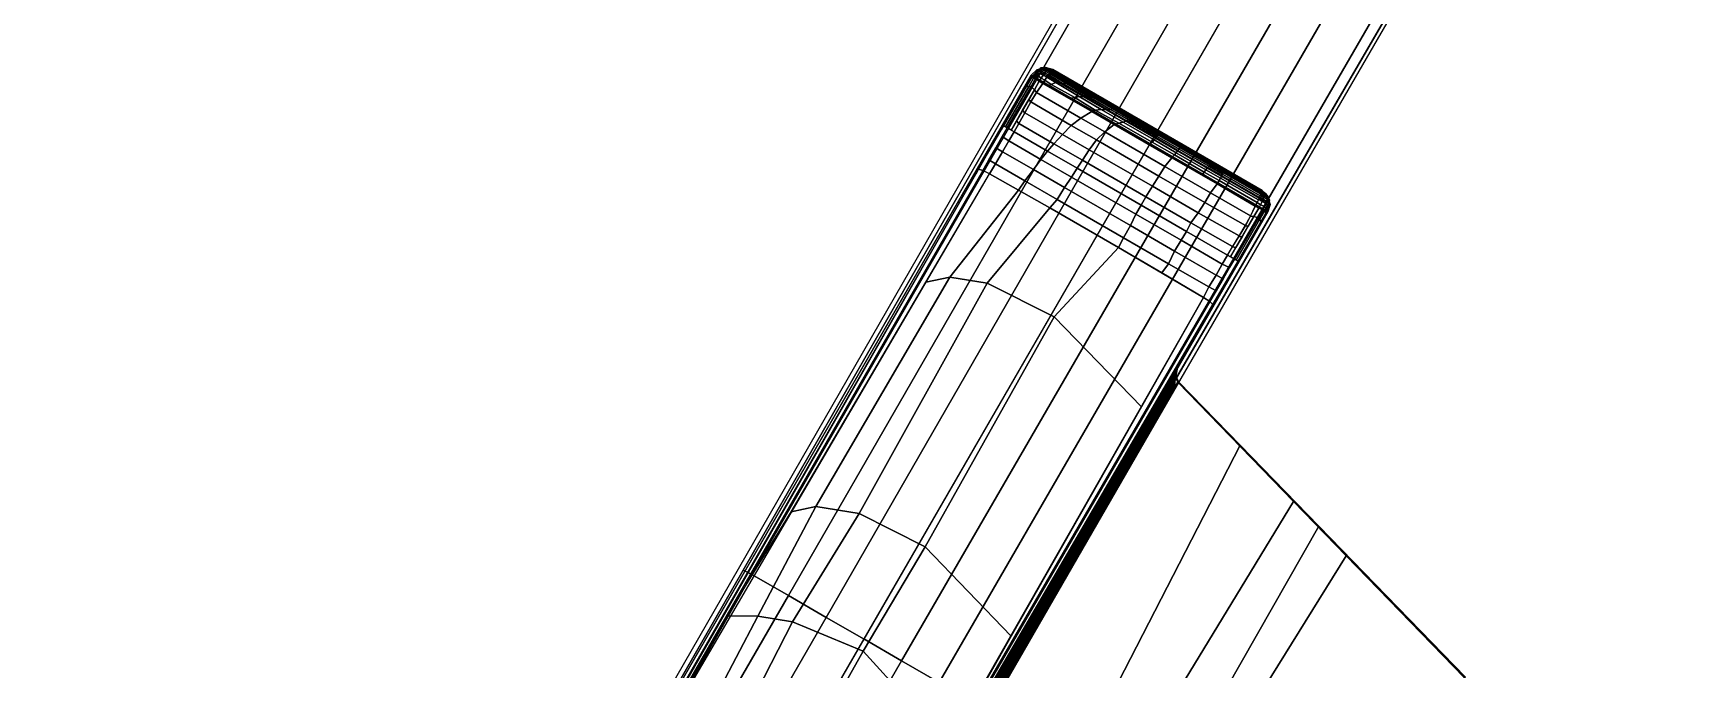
# Model space of a CAD drawing. Header units: inches. Extents: x 2605 to 2965, y 1528 to 1642.
# Drawn here: x 2717.25 to 2726.72, y 1592.14 to 1595.8 of the extents above; entities that cross this region are included whole.
import ezdxf

# ---------------------------------------------------------------- set-up
doc = ezdxf.new("R2010")
doc.units = ezdxf.units.IN
doc.layers.add('table leg', color=7, linetype='Continuous')
doc.layers.add('table top', color=7, linetype='Continuous')

msp = doc.modelspace()

# ---------------------------------------------------------------- linework, layer by layer
at = {"layer": 'table leg'}
for points, invisible_edges in [([(2719.8424, 1590.1723, -5.0602), (2721.3345, 1592.7124, -4.4267), (2724.2741, 1597.8359, -4.8835), (2724.2661, 1597.8658, -5.5092)], 1), ([(2725.7147, 1597.0295, -5.5092), (2725.6848, 1597.0215, -4.8835), (2722.7175, 1591.9139, -4.4267), (2721.2637, 1589.3517, -5.0602)], 4), ([(2719.862, 1590.1466, -4.2064), (2721.3345, 1592.7124, -4.4267), (2719.8424, 1590.1723, -5.0602), (2719.6114, 1589.704, -4.0842)], 6)]:
    msp.add_3dface(points, dxfattribs=dict(at, invisible_edges=invisible_edges))
for points in [[(2721.3345, 1592.7124, -4.4267), (2721.3847, 1592.6879, -4.3569), (2724.3311, 1597.808, -4.8121), (2724.2741, 1597.8359, -4.8835)], [(2721.5952, 1592.5663, -4.3176), (2724.5443, 1597.6849, -4.7783), (2724.3311, 1597.808, -4.8121), (2721.3847, 1592.6879, -4.3569)], [(2721.8119, 1592.4412, -4.2809), (2724.7584, 1597.5613, -4.7539), (2724.5443, 1597.6849, -4.7783), (2721.5952, 1592.5663, -4.3176)], [(2724.9816, 1597.4324, -4.7316), (2724.7584, 1597.5613, -4.7539), (2721.8119, 1592.4412, -4.2809), (2722.0289, 1592.3159, -4.2598)], [(2722.0269, 1592.3171, -4.2598), (2722.244, 1592.1918, -4.2809), (2725.2048, 1597.3035, -4.7539), (2724.9816, 1597.4324, -4.7316)], [(2722.4606, 1592.0667, -4.3176), (2725.4188, 1597.18, -4.7783), (2725.2048, 1597.3035, -4.7539), (2722.244, 1592.1918, -4.2809)], [(2722.6712, 1591.9451, -4.3569), (2725.6321, 1597.0568, -4.8121), (2725.4188, 1597.18, -4.7783), (2722.4606, 1592.0667, -4.3176)], [(2725.6848, 1597.0215, -4.8835), (2725.6321, 1597.0568, -4.8121), (2722.6712, 1591.9451, -4.3569), (2722.7175, 1591.9139, -4.4267)], [(2719.9294, 1590.1217, -4.1306), (2721.3847, 1592.6879, -4.3569), (2721.3345, 1592.7124, -4.4267), (2719.862, 1590.1466, -4.2064)], [(2720.1194, 1590.012, -4.048), (2721.5952, 1592.5663, -4.3176), (2721.3847, 1592.6879, -4.3569), (2719.9294, 1590.1217, -4.1306)], [(2720.336, 1589.887, -4.0114), (2721.8119, 1592.4412, -4.2809), (2721.5952, 1592.5663, -4.3176), (2720.1194, 1590.012, -4.048)], [(2722.0289, 1592.3159, -4.2598), (2721.8119, 1592.4412, -4.2809), (2720.336, 1589.887, -4.0114), (2720.5531, 1589.7616, -3.9903)], [(2720.5528, 1589.7618, -3.9903), (2720.7698, 1589.6365, -4.0114), (2722.244, 1592.1918, -4.2809), (2722.0269, 1592.3171, -4.2598)], [(2720.9864, 1589.5114, -4.048), (2722.4606, 1592.0667, -4.3176), (2722.244, 1592.1918, -4.2809), (2720.7698, 1589.6365, -4.0114)]]:
    msp.add_3dface(points, dxfattribs=at)
at = {"layer": 'table top', "invisible_edges": 15}
for points in [[(2713.6029, 1607.1943, 19.324), (2718.3857, 1607.1346, 19.324), (2718.3857, 1565.374, 19.324), (2713.6029, 1565.3143, 19.324)], [(2718.3819, 1565.374, 20.5), (2718.3829, 1607.1347, 20.5), (2713.6029, 1607.1943, 20.5), (2713.6029, 1565.3143, 20.5)], [(2723.166, 1565.5532, 20.5), (2723.1658, 1606.9554, 20.5), (2718.3829, 1607.1347, 20.5), (2718.3819, 1565.374, 20.5)], [(2718.3857, 1607.1346, 19.324), (2723.1653, 1606.9553, 19.324), (2723.1661, 1565.5532, 19.324), (2718.3835, 1565.374, 19.324)], [(2727.9401, 1565.8517, 19.324), (2723.1661, 1565.5532, 19.324), (2723.1653, 1606.9553, 19.324), (2727.9401, 1606.6569, 19.324)], [(2727.9401, 1565.8517, 20.5), (2727.9401, 1606.6569, 20.5), (2723.1658, 1606.9554, 20.5), (2723.166, 1565.5532, 20.5)]]:
    msp.add_3dface(points, dxfattribs=at)
at = {"layer": 'table top'}
for points in [[(2722.9898, 1595.5545, 19.324), (2723.0207, 1595.5862, 19.324), (2723.0242, 1595.5786, 18.9324), (2722.9874, 1595.5394, 19.008)], [(2722.9926, 1595.5443, 18.8947), (2722.9874, 1595.5394, 19.008), (2723.0242, 1595.5786, 18.9324), (2722.9926, 1595.5443, 18.8947)], [(2723.0207, 1595.5862, 19.324), (2722.9898, 1595.5545, 19.324), (2724.3494, 1594.7695, 19.324), (2724.3615, 1594.8121, 19.324)], [(2723.0029, 1595.5555, 18.907), (2723.0309, 1595.5799, 18.8794), (2723.0234, 1595.5692, 18.8721), (2722.997, 1595.5492, 18.9)], [(2723.0092, 1595.5624, 18.9146), (2723.0386, 1595.5899, 18.8897), (2723.0309, 1595.5799, 18.8794), (2723.0029, 1595.5555, 18.907)], [(2723.0155, 1595.5693, 18.9221), (2723.0443, 1595.5967, 18.8996), (2723.0386, 1595.5899, 18.8897), (2723.0092, 1595.5624, 18.9146)], [(2723.0242, 1595.5786, 18.9324), (2723.0755, 1595.5914, 18.9026), (2723.0443, 1595.5967, 18.8996), (2723.0155, 1595.5693, 18.9221)], [(2723.0155, 1595.5693, 18.9221), (2723.0155, 1595.5693, 18.9221), (2723.0443, 1595.5967, 18.8996)], [(2724.3615, 1594.8121, 19.324), (2724.3474, 1594.8629, 19.324), (2723.0717, 1595.5994, 19.324), (2723.0207, 1595.5862, 19.324)], [(2723.0242, 1595.5786, 18.9324), (2723.0207, 1595.5862, 19.324), (2723.0717, 1595.5994, 19.324), (2723.0755, 1595.5914, 18.9026)], [(2723.0309, 1595.5799, 18.8794), (2723.0471, 1595.5797, 18.8577), (2723.0383, 1595.5675, 18.8474), (2723.0234, 1595.5692, 18.8721)], [(2723.0309, 1595.5803, 18.9285), (2723.0242, 1595.5786, 18.9324), (2723.0481, 1595.5846, 18.9185)], [(2723.0386, 1595.5899, 18.8897), (2723.0533, 1595.5874, 18.8673), (2723.0471, 1595.5797, 18.8577), (2723.0309, 1595.5799, 18.8794)], [(2723.0471, 1595.5797, 18.8577), (2723.0675, 1595.5679, 18.8446), (2723.0586, 1595.5558, 18.8343), (2723.0383, 1595.5675, 18.8474)], [(2723.0443, 1595.5967, 18.8996), (2723.0588, 1595.5936, 18.8783), (2723.0533, 1595.5874, 18.8673), (2723.0386, 1595.5899, 18.8897)], [(2723.0755, 1595.5914, 18.9026), (2723.0755, 1595.5914, 18.9026), (2723.0647, 1595.5992, 18.8933), (2723.0443, 1595.5967, 18.8996)], [(2723.0443, 1595.5967, 18.8996), (2723.0443, 1595.5967, 18.8996), (2723.0621, 1595.5969, 18.8859), (2723.0647, 1595.5992, 18.8933)], [(2723.0443, 1595.5967, 18.8996), (2723.0443, 1595.5967, 18.8996), (2723.0588, 1595.5936, 18.8783), (2723.0621, 1595.5969, 18.8859)], [(2723.0533, 1595.5874, 18.8673), (2723.0737, 1595.5756, 18.8542), (2723.0675, 1595.5679, 18.8446), (2723.0471, 1595.5797, 18.8577)], [(2723.0588, 1595.5936, 18.8783), (2723.0792, 1595.5818, 18.8652), (2723.0737, 1595.5756, 18.8542), (2723.0533, 1595.5874, 18.8673)], [(2723.0621, 1595.5969, 18.8859), (2723.0824, 1595.5851, 18.8728), (2723.0792, 1595.5818, 18.8652), (2723.0588, 1595.5936, 18.8783)], [(2723.085, 1595.5872, 18.8804), (2723.0824, 1595.5851, 18.8728), (2723.0621, 1595.5969, 18.8859), (2723.0632, 1595.5978, 18.889)], [(2723.0647, 1595.5992, 18.8933), (2723.0877, 1595.5893, 18.8889), (2723.085, 1595.5872, 18.8804), (2723.0632, 1595.5978, 18.889)], [(2723.0877, 1595.5893, 18.8889), (2723.0647, 1595.5992, 18.8933), (2723.0755, 1595.5914, 18.9026), (2723.0941, 1595.5914, 18.9026)], [(2723.0737, 1595.5756, 18.8542), (2723.0945, 1595.5643, 18.8422), (2723.0883, 1595.5566, 18.8325), (2723.0675, 1595.5679, 18.8446)], [(2723.0918, 1595.5935, 19.324), (2723.0941, 1595.5914, 18.9026), (2723.0755, 1595.5914, 18.9026), (2723.0717, 1595.5994, 19.324)], [(2724.3474, 1594.8629, 19.324), (2724.3165, 1594.8924, 19.324), (2723.1127, 1595.5874, 19.324), (2723.0717, 1595.5994, 19.324)], [(2723.0792, 1595.5818, 18.8652), (2723.1, 1595.5706, 18.8532), (2723.0945, 1595.5643, 18.8422), (2723.0737, 1595.5756, 18.8542)], [(2723.0824, 1595.5851, 18.8728), (2723.1046, 1595.5749, 18.8645), (2723.1, 1595.5706, 18.8532), (2723.0792, 1595.5818, 18.8652)], [(2723.085, 1595.5872, 18.8804), (2723.1074, 1595.5771, 18.8732), (2723.1046, 1595.5749, 18.8645), (2723.0824, 1595.5851, 18.8728)], [(2723.0877, 1595.5893, 18.8889), (2723.1104, 1595.5787, 18.8853), (2723.1074, 1595.5771, 18.8732), (2723.085, 1595.5872, 18.8804)], [(2723.0941, 1595.5914, 18.9026), (2723.1128, 1595.5788, 18.8986), (2723.1104, 1595.5787, 18.8853), (2723.0877, 1595.5893, 18.8889)], [(2723.0941, 1595.5914, 18.9026), (2723.0918, 1595.5935, 19.324), (2723.1127, 1595.5874, 19.324), (2723.1128, 1595.5788, 18.8986)], [(2723.2177, 1595.5085, 18.8462), (2723.2056, 1595.5081, 18.836), (2723.1, 1595.5706, 18.8532), (2723.1046, 1595.5749, 18.8645)], [(2723.2215, 1595.5104, 18.8548), (2723.2177, 1595.5085, 18.8462), (2723.1046, 1595.5749, 18.8645), (2723.1074, 1595.5771, 18.8732)], [(2723.229, 1595.5098, 18.8667), (2723.2215, 1595.5104, 18.8548), (2723.1074, 1595.5771, 18.8732), (2723.1104, 1595.5787, 18.8853)], [(2723.2275, 1595.5122, 18.8805), (2723.229, 1595.5098, 18.8667), (2723.1104, 1595.5787, 18.8853), (2723.1128, 1595.5788, 18.8986)], [(2724.3165, 1594.8924, 19.324), (2724.309, 1594.8882, 18.8986), (2723.1128, 1595.5788, 18.8986), (2723.1127, 1595.5874, 19.324)], [(2723.1128, 1595.5788, 18.8986), (2723.2261, 1595.5134, 18.8986), (2723.2275, 1595.5122, 18.8805), (2723.1128, 1595.5788, 18.8986)], [(2722.9898, 1595.5545, 19.324), (2718.9491, 1588.5559, 19.3241), (2720.3088, 1587.7709, 19.3241), (2724.3494, 1594.7695, 19.324)], [(2719.3601, 1589.2678, 19.324), (2722.9898, 1595.5545, 19.324), (2722.9874, 1595.5394, 19.008), (2719.5775, 1589.5871, 18.5054)], [(2722.8168, 1595.2415, 18.9829), (2722.9586, 1595.4891, 19.0038), (2722.9629, 1595.4927, 18.8896), (2722.8306, 1595.2638, 18.8915)], [(2722.8306, 1595.2638, 18.8915), (2722.9629, 1595.4927, 18.8896), (2722.9762, 1595.4902, 18.859), (2722.8418, 1595.2576, 18.8607)], [(2722.8418, 1595.2576, 18.8607), (2722.9762, 1595.4902, 18.859), (2722.9887, 1595.4903, 18.8334), (2722.8513, 1595.2523, 18.8347)], [(2722.8513, 1595.2523, 18.8347), (2722.9887, 1595.4903, 18.8334), (2723.0076, 1595.4708, 18.8193), (2722.8739, 1595.2392, 18.821)], [(2722.9586, 1595.4891, 19.0038), (2722.9874, 1595.5394, 19.008), (2722.9926, 1595.5443, 18.8947), (2722.9629, 1595.4927, 18.8896)], [(2722.9629, 1595.4927, 18.8896), (2722.9926, 1595.5443, 18.8947), (2723.0033, 1595.5375, 18.8639), (2722.9762, 1595.4902, 18.859)], [(2722.9762, 1595.4902, 18.859), (2723.0033, 1595.5375, 18.8639), (2723.0148, 1595.5361, 18.8374), (2722.9887, 1595.4903, 18.8334)], [(2722.9887, 1595.4903, 18.8334), (2723.0148, 1595.5361, 18.8374), (2723.0358, 1595.5198, 18.8243), (2723.0076, 1595.4708, 18.8193)], [(2722.997, 1595.5492, 18.9), (2723.0137, 1595.5545, 18.8661), (2723.0033, 1595.5375, 18.8639), (2722.9926, 1595.5443, 18.8947)], [(2723.0234, 1595.5692, 18.8721), (2723.0234, 1595.5692, 18.8721), (2723.0137, 1595.5545, 18.8661), (2722.997, 1595.5492, 18.9)], [(2723.0033, 1595.5375, 18.8639), (2723.0137, 1595.5545, 18.8661), (2723.0262, 1595.5548, 18.8402), (2723.0148, 1595.5361, 18.8374)], [(2723.0033, 1595.5375, 18.8639), (2723.0033, 1595.5375, 18.8639), (2723.0148, 1595.5361, 18.8374)], [(2723.0076, 1595.4708, 18.8193), (2723.0358, 1595.5198, 18.8243), (2723.0561, 1595.508, 18.8112), (2723.0195, 1595.4554, 18.8117)], [(2723.0234, 1595.5692, 18.8721), (2723.0383, 1595.5675, 18.8474), (2723.0262, 1595.5548, 18.8402), (2723.0137, 1595.5545, 18.8661)], [(2723.0262, 1595.5548, 18.8402), (2723.0466, 1595.5375, 18.8267), (2723.0358, 1595.5198, 18.8243), (2723.0148, 1595.5361, 18.8374)], [(2723.0195, 1595.4554, 18.8117), (2723.0561, 1595.508, 18.8112), (2723.3371, 1595.3463, 18.7737), (2723.2745, 1595.3087, 18.7783)], [(2723.0383, 1595.5675, 18.8474), (2723.0586, 1595.5558, 18.8343), (2723.0466, 1595.5375, 18.8267), (2723.0262, 1595.5548, 18.8402)], [(2723.0466, 1595.5375, 18.8267), (2723.0676, 1595.5267, 18.8139), (2723.0561, 1595.508, 18.8112), (2723.0358, 1595.5198, 18.8243)], [(2723.0586, 1595.5558, 18.8343), (2723.0794, 1595.5445, 18.8223), (2723.0676, 1595.5267, 18.8139), (2723.0466, 1595.5375, 18.8267)], [(2723.1033, 1595.5023, 18.8081), (2723.0822, 1595.493, 18.8077), (2723.0561, 1595.508, 18.8112), (2723.0676, 1595.5267, 18.8139)], [(2723.0675, 1595.5679, 18.8446), (2723.0883, 1595.5566, 18.8325), (2723.0794, 1595.5445, 18.8223), (2723.0586, 1595.5558, 18.8343)], [(2723.1315, 1595.5125, 18.814), (2723.1033, 1595.5023, 18.8081), (2723.0676, 1595.5267, 18.8139), (2723.0794, 1595.5445, 18.8223)], [(2723.1669, 1595.509, 18.8197), (2723.1315, 1595.5125, 18.814), (2723.0794, 1595.5445, 18.8223), (2723.0883, 1595.5566, 18.8325)], [(2723.2395, 1595.4275, 18.7922), (2723.2076, 1595.4208, 18.791), (2723.0822, 1595.493, 18.8077), (2723.1033, 1595.5023, 18.8081)], [(2723.1911, 1595.5065, 18.8263), (2723.1669, 1595.509, 18.8197), (2723.0883, 1595.5566, 18.8325), (2723.0945, 1595.5643, 18.8422)], [(2723.2056, 1595.5081, 18.836), (2723.1911, 1595.5065, 18.8263), (2723.0945, 1595.5643, 18.8422), (2723.1, 1595.5706, 18.8532)], [(2723.2639, 1595.4334, 18.7954), (2723.2395, 1595.4275, 18.7922), (2723.1033, 1595.5023, 18.8081), (2723.1315, 1595.5125, 18.814)], [(2723.3003, 1595.4301, 18.8015), (2723.2639, 1595.4334, 18.7954), (2723.1315, 1595.5125, 18.814), (2723.1669, 1595.509, 18.8197)], [(2723.3253, 1595.4278, 18.8088), (2723.3003, 1595.4301, 18.8015), (2723.1669, 1595.509, 18.8197), (2723.1911, 1595.5065, 18.8263)], [(2723.3416, 1595.4288, 18.8187), (2723.3253, 1595.4278, 18.8088), (2723.1911, 1595.5065, 18.8263), (2723.2056, 1595.5081, 18.836)], [(2723.3536, 1595.4294, 18.8292), (2723.3416, 1595.4288, 18.8187), (2723.2056, 1595.5081, 18.836), (2723.2177, 1595.5085, 18.8462)], [(2723.359, 1595.4306, 18.8379), (2723.3536, 1595.4294, 18.8292), (2723.2177, 1595.5085, 18.8462), (2723.2215, 1595.5104, 18.8548)], [(2723.3669, 1595.4298, 18.8502), (2723.359, 1595.4306, 18.8379), (2723.2215, 1595.5104, 18.8548), (2723.229, 1595.5098, 18.8667)], [(2723.2261, 1595.5134, 18.8986), (2723.3693, 1595.4307, 18.8986), (2723.3747, 1595.4269, 18.8631), (2723.2275, 1595.5122, 18.8805)], [(2723.3747, 1595.4269, 18.8631), (2723.3669, 1595.4298, 18.8502), (2723.229, 1595.5098, 18.8667), (2723.2275, 1595.5122, 18.8805)], [(2722.9399, 1595.3537, 18.8201), (2722.9754, 1595.4151, 18.8197), (2722.9868, 1595.4012, 18.8117), (2722.9518, 1595.3381, 18.8112)], [(2722.9518, 1595.3381, 18.8112), (2722.9868, 1595.4012, 18.8117), (2723.2194, 1595.2667, 18.7807), (2723.1691, 1595.2147, 18.7819)], [(2722.9754, 1595.4151, 18.8197), (2723.0076, 1595.4708, 18.8193), (2723.0195, 1595.4554, 18.8117), (2722.9868, 1595.4012, 18.8117)], [(2722.9868, 1595.4012, 18.8117), (2723.0195, 1595.4554, 18.8117), (2723.2745, 1595.3087, 18.7783), (2723.2194, 1595.2667, 18.7807)], [(2723.3568, 1595.3549, 18.778), (2723.3371, 1595.3463, 18.7737), (2723.2076, 1595.4208, 18.791), (2723.2395, 1595.4275, 18.7922)], [(2723.3919, 1595.3588, 18.7818), (2723.3568, 1595.3549, 18.778), (2723.2395, 1595.4275, 18.7922), (2723.2639, 1595.4334, 18.7954)], [(2723.428, 1595.356, 18.789), (2723.3919, 1595.3588, 18.7818), (2723.2639, 1595.4334, 18.7954), (2723.3003, 1595.4301, 18.8015)], [(2723.4448, 1595.3585, 18.7978), (2723.428, 1595.356, 18.789), (2723.3003, 1595.4301, 18.8015), (2723.3253, 1595.4278, 18.8088)], [(2723.4574, 1595.3617, 18.8084), (2723.4448, 1595.3585, 18.7978), (2723.3253, 1595.4278, 18.8088), (2723.3416, 1595.4288, 18.8187)], [(2723.466, 1595.3643, 18.8197), (2723.4574, 1595.3617, 18.8084), (2723.3416, 1595.4288, 18.8187), (2723.3536, 1595.4294, 18.8292)], [(2723.4711, 1595.3657, 18.8286), (2723.466, 1595.3643, 18.8197), (2723.3536, 1595.4294, 18.8292), (2723.359, 1595.4306, 18.8379)], [(2723.4786, 1595.3652, 18.8411), (2723.4711, 1595.3657, 18.8286), (2723.359, 1595.4306, 18.8379), (2723.3669, 1595.4298, 18.8502)], [(2723.4816, 1595.365, 18.8546), (2723.4786, 1595.3652, 18.8411), (2723.3669, 1595.4298, 18.8502), (2723.3747, 1595.4269, 18.8631)], [(2723.3693, 1595.4307, 18.8986), (2723.4876, 1595.3624, 18.8986), (2723.4816, 1595.365, 18.8546), (2723.3747, 1595.4269, 18.8631)], [(2722.8739, 1595.2392, 18.821), (2722.9045, 1595.2923, 18.8205), (2722.9187, 1595.2772, 18.8107), (2722.8914, 1595.2291, 18.8104)], [(2722.9045, 1595.2923, 18.8205), (2722.9399, 1595.3537, 18.8201), (2722.9518, 1595.3381, 18.8112), (2722.9187, 1595.2772, 18.8107)], [(2722.9187, 1595.2772, 18.8107), (2722.9518, 1595.3381, 18.8112), (2723.1691, 1595.2147, 18.7819), (2723.1185, 1595.1613, 18.783)], [(2723.2194, 1595.2667, 18.7807), (2723.2745, 1595.3087, 18.7783), (2723.4125, 1595.2292, 18.7665), (2723.3644, 1595.1831, 18.7672)], [(2723.2745, 1595.3087, 18.7783), (2723.3371, 1595.3463, 18.7737), (2723.4661, 1595.272, 18.7641), (2723.4125, 1595.2292, 18.7665)], [(2723.4933, 1595.2797, 18.7688), (2723.4661, 1595.272, 18.7641), (2723.3371, 1595.3463, 18.7737), (2723.3568, 1595.3549, 18.778)], [(2723.5176, 1595.2861, 18.7731), (2723.4933, 1595.2797, 18.7688), (2723.3568, 1595.3549, 18.778), (2723.3919, 1595.3588, 18.7818)], [(2723.5376, 1595.2925, 18.7821), (2723.5176, 1595.2861, 18.7731), (2723.3919, 1595.3588, 18.7818), (2723.428, 1595.356, 18.789)], [(2723.5487, 1595.2984, 18.7915), (2723.5376, 1595.2925, 18.7821), (2723.428, 1595.356, 18.789), (2723.4448, 1595.3585, 18.7978)], [(2723.5601, 1595.3023, 18.8028), (2723.5487, 1595.2984, 18.7915), (2723.4448, 1595.3585, 18.7978), (2723.4574, 1595.3617, 18.8084)], [(2723.5688, 1595.3049, 18.8142), (2723.5601, 1595.3023, 18.8028), (2723.4574, 1595.3617, 18.8084), (2723.466, 1595.3643, 18.8197)], [(2723.574, 1595.3062, 18.8233), (2723.5688, 1595.3049, 18.8142), (2723.466, 1595.3643, 18.8197), (2723.4711, 1595.3657, 18.8286)], [(2723.5786, 1595.3073, 18.8361), (2723.574, 1595.3062, 18.8233), (2723.4711, 1595.3657, 18.8286), (2723.4786, 1595.3652, 18.8411)], [(2723.5817, 1595.3071, 18.8497), (2723.5786, 1595.3073, 18.8361), (2723.4786, 1595.3652, 18.8411), (2723.4816, 1595.365, 18.8546)], [(2723.4876, 1595.3624, 18.8986), (2723.5894, 1595.3036, 18.8986), (2723.5817, 1595.3071, 18.8497), (2723.4816, 1595.365, 18.8546)], [(2723.5376, 1595.2925, 18.7821), (2723.7061, 1595.1952, 18.779), (2723.6959, 1595.1831, 18.7694), (2723.5176, 1595.2861, 18.7731)], [(2723.5487, 1595.2984, 18.7915), (2723.7128, 1595.2036, 18.7886), (2723.7061, 1595.1952, 18.779), (2723.5376, 1595.2925, 18.7821)], [(2723.5601, 1595.3023, 18.8028), (2723.7179, 1595.2111, 18.8), (2723.7128, 1595.2036, 18.7886), (2723.5487, 1595.2984, 18.7915)], [(2723.5688, 1595.3049, 18.8142), (2723.7214, 1595.2167, 18.8118), (2723.7179, 1595.2111, 18.8), (2723.5601, 1595.3023, 18.8028)], [(2723.574, 1595.3062, 18.8233), (2723.7234, 1595.2198, 18.821), (2723.7214, 1595.2167, 18.8118), (2723.5688, 1595.3049, 18.8142)], [(2723.5786, 1595.3073, 18.8361), (2723.7247, 1595.223, 18.834), (2723.7234, 1595.2198, 18.821), (2723.574, 1595.3062, 18.8233)], [(2723.5817, 1595.3071, 18.8497), (2723.724, 1595.2249, 18.8477), (2723.7247, 1595.223, 18.834), (2723.5786, 1595.3073, 18.8361)], [(2723.5894, 1595.3036, 18.8986), (2723.7206, 1595.2279, 18.8986), (2723.724, 1595.2249, 18.8477), (2723.5817, 1595.3071, 18.8497)], [(2722.6706, 1594.9863, 18.9613), (2722.8168, 1595.2415, 18.9829), (2722.8306, 1595.2638, 18.8915), (2722.6871, 1595.0146, 18.8751)], [(2722.6871, 1595.0146, 18.8751), (2722.8306, 1595.2638, 18.8915), (2722.8513, 1595.2523, 18.8347), (2722.7106, 1595.0076, 18.8191)], [(2722.7857, 1595.1383, 18.8274), (2722.8232, 1595.2034, 18.8316), (2722.861, 1595.1776, 18.8096), (2722.8244, 1595.1157, 18.8072)], [(2722.8232, 1595.2034, 18.8316), (2722.8513, 1595.2523, 18.8347), (2722.8914, 1595.2291, 18.8104), (2722.861, 1595.1776, 18.8096)], [(2723.045, 1595.0714, 18.7809), (2722.861, 1595.1776, 18.8096), (2722.8914, 1595.2291, 18.8104), (2723.0828, 1595.1186, 18.7806)], [(2722.8914, 1595.2291, 18.8104), (2722.9187, 1595.2772, 18.8107), (2723.1185, 1595.1613, 18.783), (2723.0828, 1595.1186, 18.7806)], [(2723.1185, 1595.1613, 18.783), (2723.1691, 1595.2147, 18.7819), (2723.3228, 1595.1262, 18.7672), (2723.2832, 1595.0664, 18.7672)], [(2723.1691, 1595.2147, 18.7819), (2723.2194, 1595.2667, 18.7807), (2723.3644, 1595.1831, 18.7672), (2723.3228, 1595.1262, 18.7672)], [(2723.3644, 1595.1831, 18.7672), (2723.4125, 1595.2292, 18.7665), (2723.756, 1595.0309, 18.7619), (2723.7233, 1594.976, 18.7627)], [(2723.4125, 1595.2292, 18.7665), (2723.4661, 1595.272, 18.7641), (2723.7979, 1595.0804, 18.7612), (2723.756, 1595.0309, 18.7619)], [(2723.4933, 1595.2797, 18.7688), (2723.6838, 1595.1711, 18.7641), (2723.6692, 1595.1547, 18.7623), (2723.4661, 1595.272, 18.7641)], [(2723.5176, 1595.2861, 18.7731), (2723.6959, 1595.1831, 18.7694), (2723.6838, 1595.1711, 18.7641), (2723.4933, 1595.2797, 18.7688)], [(2723.832, 1595.1225, 18.7816), (2723.8228, 1595.1098, 18.7719), (2723.6959, 1595.1831, 18.7694), (2723.7061, 1595.1952, 18.779)], [(2723.8386, 1595.131, 18.7914), (2723.832, 1595.1225, 18.7816), (2723.7061, 1595.1952, 18.779), (2723.7128, 1595.2036, 18.7886)], [(2723.8432, 1595.1389, 18.8029), (2723.8386, 1595.131, 18.7914), (2723.7128, 1595.2036, 18.7886), (2723.7179, 1595.2111, 18.8)], [(2723.846, 1595.1449, 18.8143), (2723.8432, 1595.1389, 18.8029), (2723.7179, 1595.2111, 18.8), (2723.7214, 1595.2167, 18.8118)], [(2723.7206, 1595.2279, 18.8986), (2723.8445, 1595.1563, 18.8986), (2723.8477, 1595.1535, 18.8504), (2723.724, 1595.2249, 18.8477)], [(2723.8474, 1595.1483, 18.8235), (2723.846, 1595.1449, 18.8143), (2723.7214, 1595.2167, 18.8118), (2723.7234, 1595.2198, 18.821)], [(2723.8479, 1595.1519, 18.8366), (2723.8474, 1595.1483, 18.8235), (2723.7234, 1595.2198, 18.821), (2723.7247, 1595.223, 18.834)], [(2723.8477, 1595.1535, 18.8504), (2723.8479, 1595.1519, 18.8366), (2723.7247, 1595.223, 18.834), (2723.724, 1595.2249, 18.8477)], [(2722.7462, 1595.0695, 18.8231), (2722.7857, 1595.1383, 18.8274), (2722.8244, 1595.1157, 18.8072), (2722.7835, 1595.0463, 18.8023)], [(2722.9523, 1594.9489, 18.7754), (2722.7835, 1595.0463, 18.8023), (2722.8244, 1595.1157, 18.8072), (2723.0024, 1595.0129, 18.7787)], [(2723.0024, 1595.0129, 18.7787), (2722.8244, 1595.1157, 18.8072), (2722.861, 1595.1776, 18.8096), (2723.045, 1595.0714, 18.7809)], [(2723.2203, 1594.9701, 18.763), (2723.045, 1595.0714, 18.7809), (2723.0828, 1595.1186, 18.7806), (2723.2531, 1595.0203, 18.7627)], [(2723.0828, 1595.1186, 18.7806), (2723.1185, 1595.1613, 18.783), (2723.2832, 1595.0664, 18.7672), (2723.2531, 1595.0203, 18.7627)], [(2723.2832, 1595.0664, 18.7672), (2723.3228, 1595.1262, 18.7672), (2723.6854, 1594.9169, 18.7626), (2723.6475, 1594.8562, 18.7618)], [(2723.3228, 1595.1262, 18.7672), (2723.3644, 1595.1831, 18.7672), (2723.7233, 1594.976, 18.7627), (2723.6854, 1594.9169, 18.7626)], [(2723.8123, 1595.0973, 18.7667), (2723.7979, 1595.0804, 18.7612), (2723.6692, 1595.1547, 18.7623), (2723.6838, 1595.1711, 18.7641)], [(2723.8228, 1595.1098, 18.7719), (2723.8123, 1595.0973, 18.7667), (2723.6838, 1595.1711, 18.7641), (2723.6959, 1595.1831, 18.7694)], [(2723.9927, 1595.012, 18.782), (2723.9832, 1594.9985, 18.7768), (2723.8123, 1595.0973, 18.7667), (2723.8228, 1595.1098, 18.7719)], [(2724.0028, 1595.0241, 18.7921), (2723.9927, 1595.012, 18.782), (2723.8228, 1595.1098, 18.7719), (2723.832, 1595.1225, 18.7816)], [(2724.0098, 1595.0324, 18.8019), (2724.0028, 1595.0241, 18.7921), (2723.832, 1595.1225, 18.7816), (2723.8386, 1595.131, 18.7914)], [(2724.0149, 1595.04, 18.8135), (2724.0098, 1595.0324, 18.8019), (2723.8386, 1595.131, 18.7914), (2723.8432, 1595.1389, 18.8029)], [(2724.0179, 1595.0459, 18.8252), (2724.0149, 1595.04, 18.8135), (2723.8432, 1595.1389, 18.8029), (2723.846, 1595.1449, 18.8143)], [(2723.8445, 1595.1563, 18.8986), (2724.0153, 1595.0577, 18.8986), (2724.0187, 1595.055, 18.8611), (2723.8477, 1595.1535, 18.8504)], [(2724.0191, 1595.0494, 18.8343), (2724.0179, 1595.0459, 18.8252), (2723.846, 1595.1449, 18.8143), (2723.8474, 1595.1483, 18.8235)], [(2724.02, 1595.0527, 18.8474), (2724.0191, 1595.0494, 18.8343), (2723.8474, 1595.1483, 18.8235), (2723.8479, 1595.1519, 18.8366)], [(2724.0187, 1595.055, 18.8611), (2724.02, 1595.0527, 18.8474), (2723.8479, 1595.1519, 18.8366), (2723.8477, 1595.1535, 18.8504)], [(2719.5775, 1589.5871, 18.5054), (2722.6706, 1594.9863, 18.9613), (2722.6871, 1595.0146, 18.8751), (2719.642, 1589.6817, 18.2628)], [(2722.6871, 1595.0146, 18.8751), (2722.7106, 1595.0076, 18.8191), (2719.649, 1589.6921, 18.2362), (2719.642, 1589.6817, 18.2628)], [(2719.649, 1589.6921, 18.2362), (2719.6553, 1589.7013, 18.2126), (2722.7491, 1594.9878, 18.7966), (2722.7106, 1595.0076, 18.8191)], [(2722.7106, 1595.0076, 18.8191), (2722.7462, 1595.0695, 18.8231), (2722.7835, 1595.0463, 18.8023), (2722.7491, 1594.9878, 18.7966)], [(2722.9156, 1594.8949, 18.7669), (2722.7491, 1594.9878, 18.7966), (2722.7835, 1595.0463, 18.8023), (2722.9523, 1594.9489, 18.7754)], [(2723.1376, 1594.8419, 18.7564), (2722.9523, 1594.9489, 18.7754), (2723.0024, 1595.0129, 18.7787), (2723.1812, 1594.9097, 18.7611)], [(2723.1812, 1594.9097, 18.7611), (2723.0024, 1595.0129, 18.7787), (2723.045, 1595.0714, 18.7809), (2723.2203, 1594.9701, 18.763)], [(2723.5896, 1594.757, 18.7533), (2723.2203, 1594.9701, 18.763), (2723.2531, 1595.0203, 18.7627), (2723.6211, 1594.8078, 18.7538)], [(2723.2531, 1595.0203, 18.7627), (2723.2832, 1595.0664, 18.7672), (2723.6475, 1594.8562, 18.7618), (2723.6211, 1594.8078, 18.7538)], [(2723.7233, 1594.976, 18.7627), (2723.756, 1595.0309, 18.7619), (2724.0194, 1594.8788, 18.7813), (2723.9861, 1594.8245, 18.7821)], [(2723.756, 1595.0309, 18.7619), (2723.7979, 1595.0804, 18.7612), (2724.0571, 1594.9313, 18.782), (2724.0194, 1594.8788, 18.7813)], [(2723.9832, 1594.9985, 18.7768), (2723.9698, 1594.9816, 18.775), (2723.7979, 1595.0804, 18.7612), (2723.8123, 1595.0973, 18.7667)], [(2724.0766, 1594.9637, 18.7908), (2724.0687, 1594.9497, 18.7858), (2723.9832, 1594.9985, 18.7768), (2723.9927, 1595.012, 18.782)], [(2724.0836, 1594.9777, 18.8007), (2724.0766, 1594.9637, 18.7908), (2723.9927, 1595.012, 18.782), (2724.0028, 1595.0241, 18.7921)], [(2724.0888, 1594.9869, 18.8105), (2724.0836, 1594.9777, 18.8007), (2724.0028, 1595.0241, 18.7921), (2724.0098, 1595.0324, 18.8019)], [(2724.0932, 1594.995, 18.8221), (2724.0888, 1594.9869, 18.8105), (2724.0098, 1595.0324, 18.8019), (2724.0149, 1595.04, 18.8135)], [(2724.0969, 1595.0018, 18.833), (2724.0932, 1594.995, 18.8221), (2724.0149, 1595.04, 18.8135), (2724.0179, 1595.0459, 18.8252)], [(2724.0153, 1595.0577, 18.8986), (2724.0949, 1595.0118, 18.8986), (2724.0977, 1595.0096, 18.8697), (2724.0187, 1595.055, 18.8611)], [(2724.0983, 1595.0038, 18.843), (2724.0969, 1595.0018, 18.833), (2724.0179, 1595.0459, 18.8252), (2724.0191, 1595.0494, 18.8343)], [(2724.0977, 1595.0096, 18.8697), (2724.0989, 1595.0074, 18.856), (2724.02, 1595.0527, 18.8474), (2724.0187, 1595.055, 18.8611)], [(2724.0989, 1595.0074, 18.856), (2724.0983, 1595.0038, 18.843), (2724.0191, 1595.0494, 18.8343), (2724.02, 1595.0527, 18.8474)], [(2724.0949, 1595.0118, 18.8986), (2724.0949, 1595.0118, 18.8986), (2724.309, 1594.8882, 18.8986), (2724.0977, 1595.0096, 18.8697)], [(2724.309, 1594.8882, 18.8986), (2724.3102, 1594.886, 18.8848), (2724.0989, 1595.0074, 18.856), (2724.0977, 1595.0096, 18.8697)], [(2724.3102, 1594.886, 18.8848), (2724.3102, 1594.8821, 18.8717), (2724.0983, 1595.0038, 18.843), (2724.0989, 1595.0074, 18.856)], [(2722.3838, 1594.3662, 18.727), (2722.7491, 1594.9878, 18.7966), (2722.9156, 1594.8949, 18.7669), (2722.5211, 1594.3946, 18.6609)], [(2723.0969, 1594.7926, 18.7452), (2722.9156, 1594.8949, 18.7669), (2722.9523, 1594.9489, 18.7754), (2723.1376, 1594.8419, 18.7564)], [(2723.5594, 1594.6914, 18.7513), (2723.1812, 1594.9097, 18.7611), (2723.2203, 1594.9701, 18.763), (2723.5896, 1594.757, 18.7533)], [(2723.6475, 1594.8562, 18.7618), (2723.6854, 1594.9169, 18.7626), (2723.9482, 1594.7653, 18.7818), (2723.9053, 1594.7073, 18.7803)], [(2723.6854, 1594.9169, 18.7626), (2723.7233, 1594.976, 18.7627), (2723.9861, 1594.8245, 18.7821), (2723.9482, 1594.7653, 18.7818)], [(2724.0687, 1594.9497, 18.7858), (2724.0571, 1594.9313, 18.782), (2723.9698, 1594.9816, 18.775), (2723.9832, 1594.9985, 18.7768)], [(2724.2496, 1594.7473, 18.8117), (2724.0194, 1594.8788, 18.7813), (2724.0571, 1594.9313, 18.782), (2724.276, 1594.8037, 18.8112)], [(2724.2864, 1594.8229, 18.8139), (2724.276, 1594.8037, 18.8112), (2724.0571, 1594.9313, 18.782), (2724.0687, 1594.9497, 18.7858)], [(2724.2943, 1594.8386, 18.8203), (2724.2864, 1594.8229, 18.8139), (2724.0687, 1594.9497, 18.7858), (2724.0766, 1594.9637, 18.7908)], [(2724.3008, 1594.8529, 18.8299), (2724.2943, 1594.8386, 18.8203), (2724.0766, 1594.9637, 18.7908), (2724.0836, 1594.9777, 18.8007)], [(2724.3048, 1594.8628, 18.8395), (2724.3008, 1594.8529, 18.8299), (2724.0836, 1594.9777, 18.8007), (2724.0888, 1594.9869, 18.8105)], [(2724.3078, 1594.8716, 18.8509), (2724.3048, 1594.8628, 18.8395), (2724.0888, 1594.9869, 18.8105), (2724.0932, 1594.995, 18.8221)], [(2724.3095, 1594.8782, 18.8625), (2724.3078, 1594.8716, 18.8509), (2724.0932, 1594.995, 18.8221), (2724.0969, 1595.0018, 18.833)], [(2724.3102, 1594.8821, 18.8717), (2724.3095, 1594.8782, 18.8625), (2724.0969, 1595.0018, 18.833), (2724.0983, 1595.0038, 18.843)], [(2722.5211, 1594.3946, 18.6609), (2722.9156, 1594.8949, 18.7669), (2723.0969, 1594.7926, 18.7452), (2722.7353, 1594.3603, 18.606)], [(2723.491, 1594.5661, 18.7356), (2723.0969, 1594.7926, 18.7452), (2723.1376, 1594.8419, 18.7564), (2723.5188, 1594.6218, 18.7496)], [(2723.5188, 1594.6218, 18.7496), (2723.1376, 1594.8419, 18.7564), (2723.1812, 1594.9097, 18.7611), (2723.5594, 1594.6914, 18.7513)], [(2723.6211, 1594.8078, 18.7538), (2723.6475, 1594.8562, 18.7618), (2723.9053, 1594.7073, 18.7803), (2723.8806, 1594.658, 18.7744)], [(2724.1833, 1594.6321, 18.8113), (2723.9482, 1594.7653, 18.7818), (2723.9861, 1594.8245, 18.7821), (2724.2196, 1594.6926, 18.8117)], [(2724.2196, 1594.6926, 18.8117), (2723.9861, 1594.8245, 18.7821), (2724.0194, 1594.8788, 18.7813), (2724.2496, 1594.7473, 18.8117)], [(2724.2864, 1594.8229, 18.8139), (2724.3063, 1594.8102, 18.8267), (2724.2964, 1594.792, 18.8243), (2724.276, 1594.8037, 18.8112)], [(2724.2959, 1594.8421, 18.8223), (2724.3161, 1594.8297, 18.8343), (2724.3063, 1594.8102, 18.8267), (2724.2864, 1594.8229, 18.8139)], [(2724.302, 1594.8559, 18.8325), (2724.3222, 1594.8435, 18.8446), (2724.3161, 1594.8297, 18.8343), (2724.2959, 1594.8421, 18.8223)], [(2724.3056, 1594.8651, 18.8422), (2724.3258, 1594.8527, 18.8542), (2724.3222, 1594.8435, 18.8446), (2724.302, 1594.8559, 18.8325)], [(2724.3082, 1594.873, 18.8532), (2724.3284, 1594.8606, 18.8652), (2724.3258, 1594.8527, 18.8542), (2724.3056, 1594.8651, 18.8422)], [(2724.3161, 1594.8297, 18.8343), (2724.3365, 1594.818, 18.8474), (2724.3315, 1594.8012, 18.8402), (2724.3063, 1594.8102, 18.8267)], [(2724.3097, 1594.8791, 18.8645), (2724.3082, 1594.873, 18.8532), (2724.3284, 1594.8606, 18.8652), (2724.3296, 1594.865, 18.8728)], [(2724.3097, 1594.8791, 18.8645), (2724.3296, 1594.865, 18.8728), (2724.3284, 1594.8606, 18.8652), (2724.3082, 1594.873, 18.8532)], [(2724.3323, 1594.8773, 19.324), (2724.3293, 1594.8783, 18.9026), (2724.309, 1594.8882, 18.8986), (2724.3165, 1594.8924, 19.324)], [(2724.309, 1594.8882, 18.8986), (2724.3293, 1594.8783, 18.9026), (2724.3306, 1594.8717, 18.8889), (2724.3101, 1594.8861, 18.8853)], [(2724.3102, 1594.8826, 18.8732), (2724.3302, 1594.8683, 18.8804), (2724.3296, 1594.865, 18.8728), (2724.3097, 1594.8791, 18.8645)], [(2724.3101, 1594.8861, 18.8853), (2724.3306, 1594.8717, 18.8889), (2724.3302, 1594.8683, 18.8804), (2724.3102, 1594.8826, 18.8732)], [(2724.3222, 1594.8435, 18.8446), (2724.3426, 1594.8318, 18.8577), (2724.3365, 1594.818, 18.8474), (2724.3161, 1594.8297, 18.8343)], [(2724.3258, 1594.8527, 18.8542), (2724.3462, 1594.841, 18.8673), (2724.3426, 1594.8318, 18.8577), (2724.3222, 1594.8435, 18.8446)], [(2724.3284, 1594.8606, 18.8652), (2724.3488, 1594.8489, 18.8783), (2724.3462, 1594.841, 18.8673), (2724.3258, 1594.8527, 18.8542)], [(2724.3296, 1594.865, 18.8728), (2724.35, 1594.8533, 18.8859), (2724.3488, 1594.8489, 18.8783), (2724.3284, 1594.8606, 18.8652)], [(2724.3296, 1594.865, 18.8728), (2724.35, 1594.8533, 18.8859), (2724.3488, 1594.8489, 18.8783), (2724.3284, 1594.8606, 18.8652)], [(2724.3474, 1594.8629, 19.324), (2724.3385, 1594.8622, 18.9026), (2724.3293, 1594.8783, 18.9026), (2724.3323, 1594.8773, 19.324)], [(2724.3293, 1594.8783, 18.9026), (2724.3385, 1594.8622, 18.9026), (2724.3507, 1594.8567, 18.8933), (2724.3306, 1594.8717, 18.8889)], [(2724.3503, 1594.8547, 18.889), (2724.35, 1594.8533, 18.8859), (2724.3296, 1594.865, 18.8728), (2724.3302, 1594.8683, 18.8804)], [(2724.3306, 1594.8717, 18.8889), (2724.3507, 1594.8567, 18.8933), (2724.3503, 1594.8547, 18.889), (2724.3302, 1594.8683, 18.8804)], [(2724.3365, 1594.818, 18.8474), (2724.3454, 1594.806, 18.8721), (2724.3374, 1594.7902, 18.8661), (2724.3315, 1594.8012, 18.8402)], [(2724.3426, 1594.8318, 18.8577), (2724.3509, 1594.8178, 18.8794), (2724.3454, 1594.806, 18.8721), (2724.3365, 1594.818, 18.8474)], [(2724.3615, 1594.8121, 19.324), (2724.3531, 1594.8113, 18.9324), (2724.3385, 1594.8622, 18.9026), (2724.3474, 1594.8629, 19.324)], [(2724.3588, 1594.8378, 18.8996), (2724.3385, 1594.8622, 18.9026), (2724.3463, 1594.835, 18.9185)], [(2724.3588, 1594.8378, 18.8996), (2724.3507, 1594.8567, 18.8933), (2724.3385, 1594.8622, 18.9026)], [(2724.3509, 1594.8178, 18.8794), (2724.3438, 1594.7814, 18.907), (2724.3412, 1594.7731, 18.9), (2724.3454, 1594.806, 18.8721)], [(2724.3462, 1594.841, 18.8673), (2724.3557, 1594.8295, 18.8897), (2724.3509, 1594.8178, 18.8794), (2724.3426, 1594.8318, 18.8577)], [(2724.3557, 1594.8295, 18.8897), (2724.3466, 1594.7903, 18.9146), (2724.3438, 1594.7814, 18.907), (2724.3509, 1594.8178, 18.8794)], [(2724.3488, 1594.8489, 18.8783), (2724.3588, 1594.8378, 18.8996), (2724.3557, 1594.8295, 18.8897), (2724.3462, 1594.841, 18.8673)], [(2724.3463, 1594.835, 18.9185), (2724.3531, 1594.8113, 18.9324), (2724.3493, 1594.7992, 18.9221), (2724.3588, 1594.8378, 18.8996)], [(2724.3588, 1594.8378, 18.8996), (2724.3493, 1594.7992, 18.9221), (2724.3466, 1594.7903, 18.9146), (2724.3557, 1594.8295, 18.8897)], [(2724.35, 1594.8533, 18.8859), (2724.3588, 1594.8378, 18.8996), (2724.3588, 1594.8378, 18.8996), (2724.3488, 1594.8489, 18.8783)], [(2724.35, 1594.8533, 18.8859), (2724.3588, 1594.8378, 18.8996), (2724.3588, 1594.8378, 18.8996), (2724.3488, 1594.8489, 18.8783)], [(2724.3507, 1594.8567, 18.8933), (2724.3588, 1594.8378, 18.8996), (2724.3588, 1594.8378, 18.8996), (2724.35, 1594.8533, 18.8859)], [(2724.3494, 1594.7695, 19.324), (2720.7198, 1588.4828, 19.324), (2720.8877, 1588.8307, 18.5054), (2724.3375, 1594.7599, 19.008)], [(2722.7353, 1594.3603, 18.606), (2723.0969, 1594.7926, 18.7452), (2723.491, 1594.5661, 18.7356), (2723.122, 1594.1672, 18.5876)], [(2723.8129, 1594.545, 18.7708), (2723.5594, 1594.6914, 18.7513), (2723.5896, 1594.757, 18.7533), (2723.8498, 1594.6067, 18.773)], [(2723.8498, 1594.6067, 18.773), (2723.5896, 1594.757, 18.7533), (2723.6211, 1594.8078, 18.7538), (2723.8806, 1594.658, 18.7744)], [(2724.1459, 1594.571, 18.8107), (2723.9053, 1594.7073, 18.7803), (2723.9482, 1594.7653, 18.7818), (2724.1833, 1594.6321, 18.8113)], [(2724.2944, 1594.7365, 18.8334), (2724.157, 1594.4984, 18.8347), (2724.1344, 1594.5115, 18.821), (2724.2681, 1594.7431, 18.8193)], [(2724.3006, 1594.7256, 18.859), (2724.1663, 1594.4929, 18.8607), (2724.157, 1594.4984, 18.8347), (2724.2944, 1594.7365, 18.8334)], [(2724.3094, 1594.7153, 18.8896), (2724.1772, 1594.4863, 18.8915), (2724.1663, 1594.4929, 18.8607), (2724.3006, 1594.7256, 18.859)], [(2724.2681, 1594.7431, 18.8193), (2724.2359, 1594.6874, 18.8197), (2724.2182, 1594.6903, 18.8117), (2724.2488, 1594.7457, 18.8117)], [(2724.2964, 1594.792, 18.8243), (2724.2681, 1594.7431, 18.8193), (2724.2488, 1594.7457, 18.8117), (2724.276, 1594.8037, 18.8112)], [(2724.321, 1594.782, 18.8374), (2724.2944, 1594.7365, 18.8334), (2724.2681, 1594.7431, 18.8193), (2724.2964, 1594.792, 18.8243)], [(2724.3279, 1594.7727, 18.8639), (2724.3006, 1594.7256, 18.859), (2724.2944, 1594.7365, 18.8334), (2724.321, 1594.782, 18.8374)], [(2724.3063, 1594.8102, 18.8267), (2724.3315, 1594.8012, 18.8402), (2724.321, 1594.782, 18.8374), (2724.2964, 1594.792, 18.8243)], [(2724.3392, 1594.7668, 18.8947), (2724.3094, 1594.7153, 18.8896), (2724.3006, 1594.7256, 18.859), (2724.3279, 1594.7727, 18.8639)], [(2724.3375, 1594.7599, 19.008), (2724.3084, 1594.7099, 19.0038), (2724.3094, 1594.7153, 18.8896), (2724.3392, 1594.7668, 18.8947)], [(2724.3374, 1594.7902, 18.8661), (2724.3279, 1594.7727, 18.8639), (2724.321, 1594.782, 18.8374), (2724.3315, 1594.8012, 18.8402)], [(2724.3374, 1594.7902, 18.8661), (2724.3412, 1594.7731, 18.9), (2724.3392, 1594.7668, 18.8947), (2724.3279, 1594.7727, 18.8639)], [(2724.3412, 1594.7731, 18.9), (2724.3374, 1594.7902, 18.8661), (2724.3454, 1594.806, 18.8721)], [(2724.3615, 1594.8121, 19.324), (2724.3494, 1594.7695, 19.324), (2724.3375, 1594.7599, 19.008), (2724.3531, 1594.8113, 18.9324)], [(2724.3375, 1594.7599, 19.008), (2724.3392, 1594.7668, 18.8947), (2724.3392, 1594.7668, 18.8947), (2724.3531, 1594.8113, 18.9324)], [(2723.7776, 1594.4724, 18.7668), (2723.5188, 1594.6218, 18.7496), (2723.5594, 1594.6914, 18.7513), (2723.8129, 1594.545, 18.7708)], [(2724.0864, 1594.4701, 18.8096), (2723.8498, 1594.6067, 18.773), (2723.8806, 1594.658, 18.7744), (2724.1168, 1594.5216, 18.8104)], [(2724.1168, 1594.5216, 18.8104), (2723.8806, 1594.658, 18.7744), (2723.9053, 1594.7073, 18.7803), (2724.1459, 1594.571, 18.8107)], [(2724.2004, 1594.6259, 18.8201), (2724.165, 1594.5645, 18.8205), (2724.1448, 1594.5693, 18.8107), (2724.181, 1594.6284, 18.8112)], [(2724.3084, 1594.7099, 19.0038), (2724.1649, 1594.4632, 18.9829), (2724.1772, 1594.4863, 18.8915), (2724.3094, 1594.7153, 18.8896)], [(2724.2359, 1594.6874, 18.8197), (2724.2004, 1594.6259, 18.8201), (2724.181, 1594.6284, 18.8112), (2724.2182, 1594.6903, 18.8117)], [(2723.122, 1594.1672, 18.5876), (2723.491, 1594.5661, 18.7356), (2723.979, 1594.2777, 18.7966), (2723.6236, 1593.6509, 18.7271)], [(2723.7404, 1594.4199, 18.7565), (2723.491, 1594.5661, 18.7356), (2723.5188, 1594.6218, 18.7496), (2723.7776, 1594.4724, 18.7668)], [(2723.7404, 1594.4199, 18.7565), (2723.7404, 1594.4199, 18.7565), (2723.979, 1594.2777, 18.7966), (2723.491, 1594.5661, 18.7356)], [(2724.009, 1594.3387, 18.8023), (2723.7776, 1594.4724, 18.7668), (2723.8129, 1594.545, 18.7708), (2724.0521, 1594.4069, 18.8072)], [(2724.0521, 1594.4069, 18.8072), (2723.8129, 1594.545, 18.7708), (2723.8498, 1594.6067, 18.773), (2724.0864, 1594.4701, 18.8096)], [(2724.165, 1594.5645, 18.8205), (2724.1344, 1594.5115, 18.821), (2724.1168, 1594.5216, 18.8104), (2724.1448, 1594.5693, 18.8107)], [(2723.979, 1594.2777, 18.7966), (2723.7404, 1594.4199, 18.7565), (2723.7776, 1594.4724, 18.7668), (2724.009, 1594.3387, 18.8023)], [(2724.1772, 1594.4863, 18.8915), (2724.0332, 1594.2374, 18.8751), (2724.0154, 1594.2543, 18.8191), (2724.157, 1594.4984, 18.8347)], [(2724.1649, 1594.4632, 18.9829), (2724.017, 1594.209, 18.9613), (2724.0332, 1594.2374, 18.8751), (2724.1772, 1594.4863, 18.8915)], [(2724.1287, 1594.4497, 18.8316), (2724.091, 1594.3847, 18.8274), (2724.0521, 1594.4069, 18.8072), (2724.0864, 1594.4701, 18.8096)], [(2724.157, 1594.4984, 18.8347), (2724.1287, 1594.4497, 18.8316), (2724.0864, 1594.4701, 18.8096), (2724.1168, 1594.5216, 18.8104)], [(2721.6099, 1593.0474, 18.5805), (2722.3838, 1594.3662, 18.727), (2722.5211, 1594.3946, 18.6609), (2721.7512, 1593.0777, 18.5221)], [(2721.7512, 1593.0777, 18.5221), (2722.5211, 1594.3946, 18.6609), (2722.7353, 1594.3603, 18.606), (2722.0004, 1593.0384, 18.4579)], [(2722.0004, 1593.0384, 18.4579), (2722.7353, 1594.3603, 18.606), (2723.122, 1594.1672, 18.5876), (2722.3799, 1592.8456, 18.4418)], [(2724.091, 1594.3847, 18.8274), (2724.0512, 1594.3161, 18.8231), (2724.009, 1594.3387, 18.8023), (2724.0521, 1594.4069, 18.8072)], [(2720.9374, 1588.9338, 18.2628), (2720.9428, 1588.9451, 18.2362), (2724.0154, 1594.2543, 18.8191), (2724.0332, 1594.2374, 18.8751)], [(2724.0154, 1594.2543, 18.8191), (2720.9428, 1588.9451, 18.2362), (2720.9477, 1588.9552, 18.2126), (2723.979, 1594.2777, 18.7966)], [(2724.0512, 1594.3161, 18.8231), (2724.0154, 1594.2543, 18.8191), (2723.979, 1594.2777, 18.7966), (2724.009, 1594.3387, 18.8023)], [(2724.017, 1594.209, 18.9613), (2720.8877, 1588.8307, 18.5054), (2720.9374, 1588.9338, 18.2628), (2724.0332, 1594.2374, 18.8751)], [(2722.3799, 1592.8456, 18.4418), (2723.122, 1594.1672, 18.5876), (2723.6236, 1593.6509, 18.7271), (2722.8748, 1592.3325, 18.5818)], [(2723.8207, 1593.8268, 19.324), (2723.8284, 1593.8671, 19.324), (2720.5712, 1588.2254, 19.324), (2720.5984, 1588.2506, 19.324)], [(2723.8377, 1593.7923, 19.324), (2723.8207, 1593.8268, 19.324), (2720.5984, 1588.2506, 19.324), (2720.6406, 1588.2548, 19.324)], [(2723.7826, 1593.8018, 18.9194), (2723.7842, 1593.7999, 18.9354), (2720.6038, 1588.304, 18.5718), (2720.6022, 1588.3059, 18.5559)], [(2723.7842, 1593.7999, 18.9354), (2723.7872, 1593.7975, 18.9452), (2720.6068, 1588.3016, 18.5817), (2720.6038, 1588.304, 18.5718)], [(2723.7872, 1593.7975, 18.9452), (2723.7916, 1593.7944, 18.9544), (2720.6112, 1588.2985, 18.5909), (2720.6068, 1588.3016, 18.5817)], [(2723.7916, 1593.7944, 18.9544), (2723.7992, 1593.7893, 18.9647), (2720.6188, 1588.2934, 18.6011), (2720.6112, 1588.2985, 18.5909)], [(2723.7992, 1593.7893, 18.9647), (2723.8094, 1593.7828, 18.9732), (2720.629, 1588.2869, 18.6096), (2720.6188, 1588.2934, 18.6011)], [(2723.8094, 1593.7828, 18.9732), (2723.8146, 1593.7795, 18.9761), (2720.6342, 1588.2836, 18.6125), (2720.629, 1588.2869, 18.6096)], [(2723.8146, 1593.7795, 18.9761), (2723.8227, 1593.7748, 18.9791), (2720.6423, 1588.2789, 18.6155), (2720.6342, 1588.2836, 18.6125)], [(2723.8227, 1593.7748, 18.9791), (2723.8306, 1593.7914, 18.9951), (2720.6347, 1588.2688, 18.6301), (2720.6423, 1588.2789, 18.6155)], [(2720.6347, 1588.2688, 18.6301), (2723.8306, 1593.7914, 18.9951), (2724.4955, 1593.1067, 19.0079), (2721.4255, 1588.0636, 18.9551)], [(2720.6406, 1588.2548, 19.324), (2721.4255, 1588.057, 19.324), (2724.1889, 1593.4305, 19.324), (2723.8377, 1593.7923, 19.324)], [(2723.7842, 1593.7999, 18.9354), (2723.7826, 1593.8018, 18.9194), (2723.8058, 1593.8415, 18.9346), (2723.8031, 1593.8336, 18.9661)], [(2723.7872, 1593.7975, 18.9452), (2723.7842, 1593.7999, 18.9354), (2723.8213, 1593.8662, 18.9951), (2723.8136, 1593.826, 18.9951)], [(2723.7872, 1593.7975, 18.9452), (2723.8136, 1593.826, 18.9951), (2723.7916, 1593.7944, 18.9544)], [(2723.7916, 1593.7944, 18.9544), (2723.8136, 1593.826, 18.9951), (2723.7992, 1593.7893, 18.9647)], [(2723.7992, 1593.7893, 18.9647), (2723.8136, 1593.826, 18.9951), (2723.8094, 1593.7828, 18.9732)], [(2723.8031, 1593.8336, 18.9661), (2723.8058, 1593.8415, 18.9346), (2723.8193, 1593.8635, 18.9727), (2723.8213, 1593.8662, 18.9951)], [(2723.8146, 1593.7795, 18.9761), (2723.8146, 1593.7795, 18.9761), (2723.8094, 1593.7828, 18.9732), (2723.8136, 1593.826, 18.9951)], [(2723.8207, 1593.8268, 19.324), (2723.8136, 1593.826, 18.9951), (2723.8213, 1593.8662, 18.9951), (2723.8284, 1593.8671, 19.324)], [(2723.8377, 1593.7923, 19.324), (2723.8306, 1593.7914, 18.9951), (2723.8136, 1593.826, 18.9951), (2723.8207, 1593.8268, 19.324)], [(2723.8227, 1593.7748, 18.9791), (2723.8146, 1593.7795, 18.9761), (2723.8136, 1593.826, 18.9951), (2723.8306, 1593.7914, 18.9951)], [(2723.8306, 1593.7914, 18.9951), (2723.8377, 1593.7923, 19.324), (2725.4834, 1592.0969, 19.324), (2725.4769, 1592.0961, 19.0268)], [(2721.4255, 1588.057, 19.324), (2721.792, 1587.9646, 19.324), (2724.6408, 1592.9649, 19.324), (2724.1889, 1593.4305, 19.324)], [(2721.2434, 1592.4499, 18.5064), (2721.6099, 1593.0474, 18.5805), (2721.7512, 1593.0777, 18.5221), (2721.4181, 1592.4474, 18.4456)], [(2721.4181, 1592.4474, 18.4456), (2721.7512, 1593.0777, 18.5221), (2722.0004, 1593.0384, 18.4579), (2721.6183, 1592.4159, 18.394)], [(2721.4255, 1588.0636, 18.9551), (2724.4955, 1593.1067, 19.0079), (2724.798, 1592.7952, 19.0137), (2721.7998, 1587.968, 19.0268)], [(2721.6183, 1592.4159, 18.394), (2722.0004, 1593.0384, 18.4579), (2722.3799, 1592.8456, 18.4418), (2722.024, 1592.2471, 18.354)], [(2721.792, 1587.9646, 19.324), (2722.9318, 1587.6774, 19.324), (2725.4834, 1592.0969, 19.324), (2724.6408, 1592.9649, 19.324)], [(2722.024, 1592.2471, 18.354), (2722.3799, 1592.8456, 18.4418), (2722.8748, 1592.3325, 18.5818), (2722.5171, 1591.704, 18.5128)], [(2721.7998, 1587.968, 19.0268), (2724.798, 1592.7952, 19.0137), (2725.4769, 1592.0961, 19.0268), (2722.9292, 1587.6834, 19.0268)], [(2721.2434, 1592.4499, 18.5064), (2721.4181, 1592.4474, 18.4456), (2721.0447, 1591.7355, 18.3589), (2720.8339, 1591.7217, 18.4343)], [(2721.0447, 1591.7355, 18.3589), (2721.4181, 1592.4474, 18.4456), (2721.6183, 1592.4159, 18.394), (2721.2495, 1591.6981, 18.3093)], [(2721.2495, 1591.6981, 18.3093), (2721.6183, 1592.4159, 18.394), (2722.024, 1592.2471, 18.354), (2721.6242, 1591.5354, 18.2765)], [(2721.6242, 1591.5354, 18.2765), (2722.024, 1592.2471, 18.354), (2722.5171, 1591.704, 18.5128), (2722.1131, 1590.995, 18.4352)]]:
    msp.add_3dface(points, dxfattribs=at)

doc.saveas('drawing.dxf')
